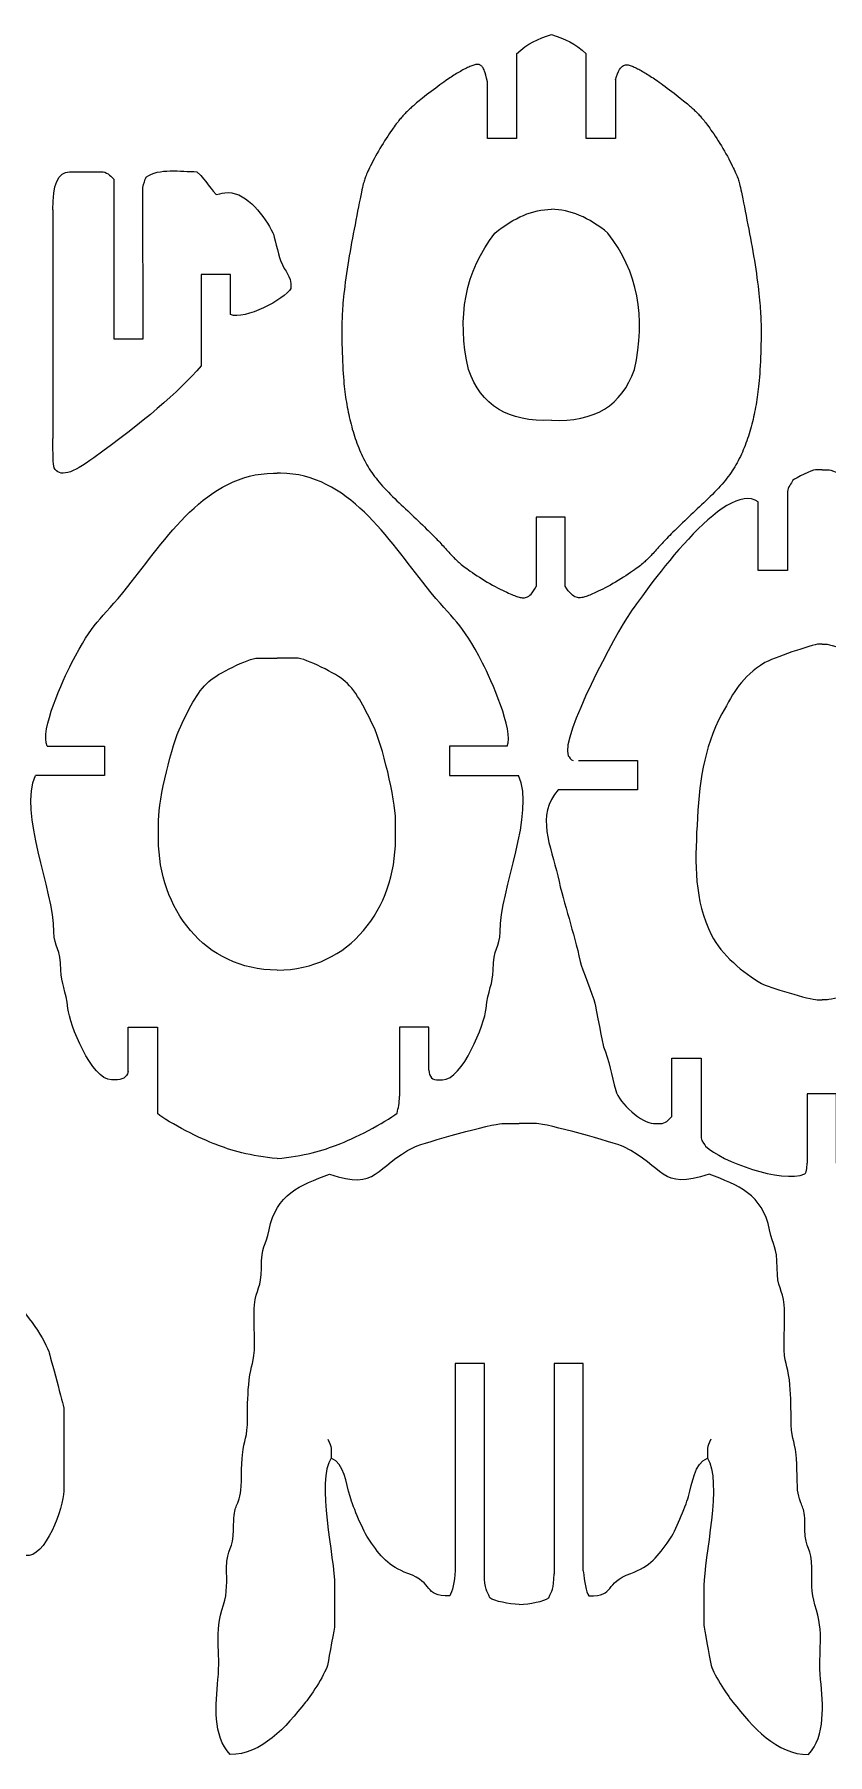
# Model space of a CAD drawing. Header units: inches. Extents: x -9.9 to 9.9, y -6.5 to 6.6.
# Drawn here: x -1.45 to 1.6, y -0.02 to 6.6 of the extents above; entities that cross this region are included whole.
import ezdxf

# ---------------------------------------------------------------- set-up
doc = ezdxf.new("R2010")
doc.units = ezdxf.units.IN
doc.header["$MEASUREMENT"] = 0
doc.layers.add('Layer 1', color=7, linetype='Continuous')

msp = doc.modelspace()

# ---------------------------------------------------------------- linework, layer by layer
at = {"layer": 'Layer 1', "color": 1, "lineweight": 9}
for points in [[(0.2946, 6.4132), (0.2915, 6.4274), (0.2887, 6.4387), (0.2863, 6.4476), (0.284, 6.4544), (0.2819, 6.4596), (0.28, 6.4635), (0.2782, 6.4665), (0.2765, 6.4689), (0.2747, 6.4711), (0.273, 6.4731), (0.2712, 6.4748), (0.2693, 6.4764), (0.2674, 6.4777), (0.2653, 6.4787), (0.2631, 6.4795), (0.2607, 6.48), (0.2581, 6.4803), (0.2553, 6.4802), (0.2523, 6.4799), (0.2491, 6.4793), (0.2458, 6.4786), (0.2423, 6.4776), (0.2386, 6.4764), (0.2349, 6.475), (0.231, 6.4735), (0.2269, 6.4718), (0.2228, 6.47), (0.2185, 6.468), (0.2141, 6.4659), (0.2097, 6.4637), (0.2051, 6.4613), (0.2005, 6.4588), (0.1957, 6.4562), (0.1909, 6.4535), (0.186, 6.4506), (0.1811, 6.4477), (0.1761, 6.4447), (0.171, 6.4416), (0.1659, 6.4384), (0.1607, 6.4351), (0.1555, 6.4317), (0.1502, 6.4282), (0.1447, 6.4245), (0.139, 6.4206), (0.1329, 6.4164), (0.1265, 6.4118), (0.1195, 6.4068), (0.1121, 6.4014), (0.1041, 6.3954), (0.0957, 6.3891), (0.087, 6.3826), (0.0782, 6.3759), (0.0695, 6.3692), (0.061, 6.3627), (0.053, 6.3565), (0.0455, 6.3506), (0.0388, 6.3453), (0.0327, 6.3404), (0.0273, 6.336), (0.0224, 6.3319), (0.0179, 6.3282), (0.0138, 6.3247), (0.01, 6.3214), (0.0064, 6.3183), (0.0029, 6.3152), (-0.0004, 6.3123), (-0.0036, 6.3093), (-0.0067, 6.3064), (-0.0098, 6.3035), (-0.0128, 6.3006), (-0.0157, 6.2977), (-0.0187, 6.2947), (-0.0217, 6.2916), (-0.0246, 6.2885), (-0.0276, 6.2853), (-0.0306, 6.282), (-0.0337, 6.2785), (-0.0367, 6.275), (-0.0398, 6.2715), (-0.0429, 6.2678), (-0.046, 6.2639), (-0.0492, 6.26), (-0.0526, 6.2557), (-0.0561, 6.2511), (-0.0598, 6.2462), (-0.0638, 6.2407), (-0.0681, 6.2347), (-0.0727, 6.228), (-0.0777, 6.2207), (-0.0831, 6.2127), (-0.0888, 6.2042), (-0.0946, 6.1953), (-0.1006, 6.1859), (-0.1066, 6.1763), (-0.1127, 6.1665), (-0.1186, 6.1565), (-0.1245, 6.1465), (-0.1302, 6.1366), (-0.1356, 6.1268), (-0.1408, 6.1172), (-0.1457, 6.1079), (-0.1503, 6.0991), (-0.1546, 6.0908), (-0.1584, 6.0831), (-0.1618, 6.076), (-0.1648, 6.0696), (-0.1675, 6.0637), (-0.1698, 6.0583), (-0.1719, 6.0533), (-0.1737, 6.0485), (-0.1754, 6.0441), (-0.1769, 6.0397), (-0.1783, 6.0355), (-0.1797, 6.0311), (-0.1811, 6.0263), (-0.1826, 6.0209), (-0.1841, 6.0146), (-0.1858, 6.0073), (-0.1877, 5.9986), (-0.1899, 5.9884), (-0.1924, 5.9766), (-0.1951, 5.9631), (-0.198, 5.9484), (-0.2012, 5.9327), (-0.2044, 5.9161), (-0.2078, 5.899), (-0.2111, 5.8815), (-0.2145, 5.864), (-0.2179, 5.8466), (-0.2212, 5.8293), (-0.2245, 5.8121), (-0.2276, 5.795), (-0.2307, 5.778), (-0.2338, 5.761), (-0.2367, 5.7439), (-0.2395, 5.7268), (-0.2422, 5.7097), (-0.2448, 5.6927), (-0.2473, 5.6758), (-0.2496, 5.6593), (-0.2518, 5.6432), (-0.2537, 5.6278), (-0.2555, 5.613), (-0.2571, 5.5992), (-0.2585, 5.5862), (-0.2597, 5.5741), (-0.2608, 5.5628), (-0.2617, 5.552), (-0.2624, 5.5417), (-0.2631, 5.5316), (-0.2636, 5.5218), (-0.2641, 5.512), (-0.2645, 5.502), (-0.2649, 5.4919), (-0.2652, 5.4814), (-0.2654, 5.4705), (-0.2655, 5.4589), (-0.2655, 5.4466), (-0.2655, 5.4335), (-0.2653, 5.4194), (-0.2649, 5.4043), (-0.2645, 5.3884), (-0.264, 5.372), (-0.2633, 5.3553), (-0.2626, 5.3387), (-0.2618, 5.3223), (-0.261, 5.3066), (-0.2601, 5.2917), (-0.2591, 5.2779), (-0.2581, 5.2651), (-0.2571, 5.2532), (-0.2559, 5.242), (-0.2548, 5.2314), (-0.2535, 5.2212), (-0.2522, 5.2113), (-0.2508, 5.2016), (-0.2493, 5.1919), (-0.2478, 5.1823), (-0.2462, 5.1726), (-0.2444, 5.163), (-0.2426, 5.1534), (-0.2407, 5.1439), (-0.2388, 5.1343), (-0.2367, 5.1249), (-0.2345, 5.1154), (-0.2322, 5.106), (-0.2299, 5.0967), (-0.2274, 5.0874), (-0.2249, 5.0781), (-0.2222, 5.069), (-0.2194, 5.0599), (-0.2165, 5.0508), (-0.2136, 5.0418), (-0.2105, 5.0329), (-0.2073, 5.0241), (-0.2039, 5.0154), (-0.2005, 5.0067), (-0.1969, 4.9982), (-0.1933, 4.9897), (-0.1895, 4.9813), (-0.1856, 4.973), (-0.1815, 4.9649), (-0.1774, 4.9568), (-0.1731, 4.9488), (-0.1687, 4.941), (-0.1641, 4.9332), (-0.1595, 4.9256), (-0.1546, 4.9181), (-0.1497, 4.9108), (-0.1446, 4.9035), (-0.1392, 4.8962), (-0.1337, 4.889), (-0.1279, 4.8817), (-0.1218, 4.8744), (-0.1153, 4.8669), (-0.1085, 4.8593), (-0.1013, 4.8514), (-0.0938, 4.8435), (-0.086, 4.8354), (-0.078, 4.8272), (-0.0698, 4.819), (-0.0615, 4.8108), (-0.0531, 4.8027), (-0.0448, 4.7946), (-0.0365, 4.7867), (-0.0283, 4.7789), (-0.0202, 4.7711), (-0.012, 4.7635), (-0.0039, 4.7558), (0.0042, 4.7482), (0.0123, 4.7406), (0.0203, 4.733), (0.0284, 4.7253), (0.0365, 4.7177), (0.0444, 4.7101), (0.0521, 4.7026), (0.0596, 4.6953), (0.0669, 4.6883), (0.0737, 4.6816), (0.0802, 4.6752), (0.0862, 4.6692), (0.0917, 4.6636), (0.097, 4.6582), (0.1019, 4.6531), (0.1066, 4.6482), (0.1111, 4.6434), (0.1156, 4.6386), (0.12, 4.6338), (0.1244, 4.6289), (0.1289, 4.624), (0.1333, 4.6191), (0.1377, 4.6142), (0.142, 4.6094), (0.1462, 4.6048), (0.1502, 4.6003), (0.1542, 4.5961), (0.1579, 4.592), (0.1615, 4.5882), (0.165, 4.5846), (0.1684, 4.5812), (0.1718, 4.5778), (0.1752, 4.5745), (0.1787, 4.5713), (0.1823, 4.5681), (0.1859, 4.5648), (0.1898, 4.5615), (0.194, 4.558), (0.1985, 4.5544), (0.2034, 4.5505), (0.2088, 4.5464), (0.2149, 4.542), (0.2215, 4.5372), (0.2289, 4.532), (0.237, 4.5265), (0.2456, 4.5207), (0.2547, 4.5147), (0.2641, 4.5086), (0.2739, 4.5025), (0.2839, 4.4964), (0.2941, 4.4903), (0.3042, 4.4844), (0.3144, 4.4788), (0.3244, 4.4733), (0.3341, 4.4681), (0.3436, 4.4633), (0.3526, 4.4588), (0.361, 4.4546), (0.3688, 4.4509), (0.376, 4.4476), (0.3825, 4.4447), (0.3884, 4.4422), (0.3939, 4.44), (0.3989, 4.4381), (0.4036, 4.4364), (0.408, 4.4349), (0.4123, 4.4336), (0.4165, 4.4324), (0.4205, 4.4314), (0.4246, 4.4306), (0.4286, 4.43), (0.4326, 4.4299), (0.4367, 4.4301), (0.4408, 4.4308), (0.445, 4.432), (0.4493, 4.4338), (0.4537, 4.4363), (0.4582, 4.4397), (0.4628, 4.4439), (0.4674, 4.4493), (0.4721, 4.4559), (0.4768, 4.4637), (0.4816, 4.4731)], [(0.7873, 6.4206), (0.791, 6.4334), (0.7948, 6.4441), (0.7986, 6.453), (0.8025, 6.4601), (0.8064, 6.4657), (0.8103, 6.4701), (0.8142, 6.4734), (0.818, 6.4757), (0.8216, 6.4774), (0.8252, 6.4784), (0.8288, 6.4788), (0.8324, 6.4788), (0.8359, 6.4783), (0.8396, 6.4775), (0.8432, 6.4764), (0.847, 6.475), (0.8509, 6.4735), (0.855, 6.4718), (0.8591, 6.47), (0.8634, 6.468), (0.8677, 6.4659), (0.8722, 6.4637), (0.8768, 6.4613), (0.8814, 6.4588), (0.8862, 6.4562), (0.891, 6.4535), (0.8959, 6.4506), (0.9008, 6.4477), (0.9058, 6.4447), (0.9109, 6.4416), (0.916, 6.4384), (0.9212, 6.4351), (0.9264, 6.4317), (0.9317, 6.4282), (0.9372, 6.4245), (0.9429, 6.4206), (0.949, 6.4164), (0.9554, 6.4118), (0.9624, 6.4068), (0.9698, 6.4014), (0.9778, 6.3954), (0.9862, 6.3891), (0.9949, 6.3826), (1.0037, 6.3759), (1.0124, 6.3692), (1.0209, 6.3627), (1.0289, 6.3565), (1.0364, 6.3506), (1.0431, 6.3453), (1.0492, 6.3404), (1.0546, 6.336), (1.0595, 6.3319), (1.064, 6.3282), (1.0681, 6.3247), (1.0719, 6.3214), (1.0755, 6.3183), (1.0789, 6.3152), (1.0823, 6.3123), (1.0855, 6.3093), (1.0886, 6.3064), (1.0916, 6.3035), (1.0946, 6.3006), (1.0976, 6.2977), (1.1006, 6.2947), (1.1036, 6.2916), (1.1065, 6.2885), (1.1095, 6.2853), (1.1125, 6.282), (1.1156, 6.2785), (1.1186, 6.275), (1.1217, 6.2715), (1.1248, 6.2678), (1.1279, 6.2639), (1.1311, 6.26), (1.1345, 6.2557), (1.138, 6.2511), (1.1417, 6.2462), (1.1457, 6.2407), (1.1499, 6.2347), (1.1546, 6.228), (1.1596, 6.2207), (1.165, 6.2127), (1.1706, 6.2042), (1.1765, 6.1953), (1.1825, 6.1859), (1.1885, 6.1763), (1.1946, 6.1665), (1.2005, 6.1565), (1.2064, 6.1465), (1.2121, 6.1366), (1.2175, 6.1268), (1.2227, 6.1172), (1.2276, 6.1079), (1.2322, 6.0991), (1.2365, 6.0908), (1.2403, 6.0831), (1.2437, 6.076), (1.2467, 6.0696), (1.2494, 6.0637), (1.2517, 6.0583), (1.2538, 6.0533), (1.2556, 6.0485), (1.2573, 6.0441), (1.2588, 6.0397), (1.2602, 6.0355), (1.2616, 6.0311), (1.263, 6.0263), (1.2645, 6.0209), (1.266, 6.0146), (1.2677, 6.0073), (1.2696, 5.9986), (1.2718, 5.9884), (1.2743, 5.9766), (1.277, 5.9631), (1.2799, 5.9484), (1.283, 5.9327), (1.2863, 5.9161), (1.2896, 5.899), (1.293, 5.8815), (1.2964, 5.864), (1.2998, 5.8466), (1.3031, 5.8293), (1.3063, 5.8121), (1.3095, 5.795), (1.3126, 5.778), (1.3157, 5.761), (1.3186, 5.7439), (1.3214, 5.7268), (1.3241, 5.7097), (1.3267, 5.6927), (1.3292, 5.6758), (1.3315, 5.6593), (1.3337, 5.6432), (1.3356, 5.6278), (1.3374, 5.613), (1.339, 5.5992), (1.3404, 5.5862), (1.3416, 5.5741), (1.3427, 5.5628), (1.3436, 5.552), (1.3443, 5.5417), (1.345, 5.5316), (1.3455, 5.5218), (1.346, 5.512), (1.3464, 5.502), (1.3468, 5.4919), (1.3471, 5.4814), (1.3473, 5.4705), (1.3474, 5.4589), (1.3474, 5.4466), (1.3473, 5.4335), (1.3471, 5.4194), (1.3468, 5.4043), (1.3464, 5.3884), (1.3459, 5.372), (1.3452, 5.3553), (1.3445, 5.3387), (1.3437, 5.3223), (1.3429, 5.3066), (1.342, 5.2917), (1.341, 5.2779), (1.34, 5.2651), (1.339, 5.2532), (1.3378, 5.242), (1.3367, 5.2314), (1.3354, 5.2212), (1.3341, 5.2113), (1.3327, 5.2016), (1.3312, 5.1919), (1.3297, 5.1823), (1.3281, 5.1726), (1.3263, 5.163), (1.3245, 5.1534), (1.3226, 5.1439), (1.3207, 5.1343), (1.3186, 5.1249), (1.3164, 5.1154), (1.3141, 5.106), (1.3118, 5.0967), (1.3093, 5.0874), (1.3067, 5.0781), (1.3041, 5.069), (1.3013, 5.0599), (1.2984, 5.0508), (1.2954, 5.0418), (1.2924, 5.0329), (1.2891, 5.0241), (1.2858, 5.0154), (1.2824, 5.0067), (1.2788, 4.9982), (1.2752, 4.9897), (1.2714, 4.9813), (1.2675, 4.973), (1.2634, 4.9649), (1.2593, 4.9568), (1.255, 4.9488), (1.2506, 4.941), (1.246, 4.9332), (1.2413, 4.9256), (1.2365, 4.9181), (1.2316, 4.9108), (1.2265, 4.9035), (1.2211, 4.8962), (1.2156, 4.889), (1.2098, 4.8817), (1.2036, 4.8744), (1.1972, 4.8669), (1.1904, 4.8593), (1.1832, 4.8514), (1.1757, 4.8435), (1.1679, 4.8354), (1.1599, 4.8272), (1.1517, 4.819), (1.1434, 4.8108), (1.135, 4.8027), (1.1267, 4.7946), (1.1184, 4.7867), (1.1102, 4.7789), (1.102, 4.7711), (1.0939, 4.7635), (1.0858, 4.7558), (1.0777, 4.7482), (1.0696, 4.7406), (1.0615, 4.733), (1.0535, 4.7253), (1.0454, 4.7177), (1.0375, 4.7101), (1.0298, 4.7026), (1.0222, 4.6953), (1.015, 4.6883), (1.0082, 4.6816), (1.0017, 4.6752), (0.9957, 4.6692), (0.9902, 4.6636), (0.9849, 4.6582), (0.98, 4.6531), (0.9753, 4.6482), (0.9708, 4.6434), (0.9663, 4.6386), (0.9619, 4.6338), (0.9575, 4.6289), (0.953, 4.624), (0.9486, 4.6191), (0.9442, 4.6142), (0.9399, 4.6094), (0.9357, 4.6048), (0.9317, 4.6003), (0.9277, 4.5961), (0.924, 4.592), (0.9204, 4.5882), (0.9169, 4.5846), (0.9135, 4.5812), (0.9101, 4.5778), (0.9066, 4.5745), (0.9032, 4.5713), (0.8996, 4.5681), (0.896, 4.5648), (0.8921, 4.5615), (0.8879, 4.558), (0.8834, 4.5544), (0.8785, 4.5505), (0.8731, 4.5464), (0.867, 4.542), (0.8604, 4.5372), (0.853, 4.532), (0.8449, 4.5265), (0.8363, 4.5207), (0.8272, 4.5147), (0.8178, 4.5086), (0.808, 4.5025), (0.798, 4.4964), (0.7878, 4.4903), (0.7777, 4.4844), (0.7675, 4.4788), (0.7575, 4.4733), (0.7478, 4.4681), (0.7383, 4.4633), (0.7293, 4.4588), (0.7209, 4.4546), (0.713, 4.4509), (0.7059, 4.4476), (0.6994, 4.4447), (0.6935, 4.4422), (0.688, 4.44), (0.683, 4.4381), (0.6783, 4.4364), (0.6739, 4.4349), (0.6696, 4.4336), (0.6654, 4.4324), (0.6613, 4.4314), (0.6573, 4.4306), (0.6532, 4.4301), (0.6491, 4.4299), (0.6449, 4.4302), (0.6406, 4.4309), (0.6361, 4.4321), (0.6315, 4.434), (0.6267, 4.4366), (0.6217, 4.44), (0.6165, 4.4444), (0.6112, 4.4498), (0.6057, 4.4565), (0.6, 4.4645), (0.5942, 4.474)]]:
    msp.add_lwpolyline(points, dxfattribs=at)
for points, knots in [([(0.4072, 6.5202), (0.4498, 6.5628), (0.4892, 6.5776), (0.5409, 6.5955), (0.5409, 6.5955), (0.5927, 6.5776), (0.632, 6.5628), (0.6747, 6.5202)], [0, 0, 0, 0, 0.5, 0.5, 0.5, 0.5, 1, 1, 1, 1]), ([(0.4072, 6.5202), (0.4072, 6.5202), (0.4072, 6.1954), (0.4072, 6.1954), (0.4072, 6.1954), (0.4072, 6.1954), (0.2946, 6.1954), (0.2946, 6.1954), (0.2946, 6.1954), (0.2946, 6.1954), (0.2946, 6.4132), (0.2946, 6.4132)], [0, 0, 0, 0, 0.333333, 0.333333, 0.333333, 0.333333, 0.666667, 0.666667, 0.666667, 0.666667, 1, 1, 1, 1]), ([(0.7873, 6.4206), (0.7873, 6.4206), (0.7873, 6.1954), (0.7873, 6.1954), (0.7873, 6.1954), (0.7873, 6.1954), (0.6747, 6.1954), (0.6747, 6.1954), (0.6747, 6.1954), (0.6747, 6.1954), (0.6747, 6.5202), (0.6747, 6.5202)], [0, 0, 0, 0, 0.333333, 0.333333, 0.333333, 0.333333, 0.666667, 0.666667, 0.666667, 0.666667, 1, 1, 1, 1]), ([(-1.3121, 6.0677), (-1.3121, 6.0677), (-1.1914, 6.0677), (-1.1914, 6.0677), (-1.1914, 6.0677), (-1.1699, 6.0677), (-1.1576, 6.0538), (-1.1421, 6.0394)], [0, 0, 0, 0, 0.5, 0.5, 0.5, 0.5, 1, 1, 1, 1]), ([(-1.1421, 6.0394), (-1.1421, 6.0394), (-1.1421, 5.4253), (-1.1421, 5.4253), (-1.1421, 5.4253), (-1.1421, 5.4253), (-1.0295, 5.4253), (-1.0295, 5.4253), (-1.0295, 5.4253), (-1.0295, 5.4253), (-1.0301, 6.0072), (-1.0301, 6.0072)], [0, 0, 0, 0, 0.333333, 0.333333, 0.333333, 0.333333, 0.666667, 0.666667, 0.666667, 0.666667, 1, 1, 1, 1]), ([(-1.0301, 6.0072), (-1.027, 6.0229), (-1.0227, 6.0366), (-1.0172, 6.0476), (-1.0172, 6.0476), (-0.9694, 6.0826), (-0.8844, 6.0677), (-0.8228, 6.0677), (-0.8228, 6.0677), (-0.7784, 6.0242), (-0.7818, 6.0168), (-0.7491, 5.9806), (-0.7491, 5.9806), (-0.7248, 5.9824), (-0.7249, 5.9873), (-0.7022, 5.9873), (-0.7022, 5.9873), (-0.6296, 5.9873), (-0.5608, 5.8931), (-0.5306, 5.8331), (-0.5306, 5.8331), (-0.5263, 5.8246), (-0.5104, 5.7514), (-0.5009, 5.7259), (-0.5009, 5.7259), (-0.4821, 5.675), (-0.4609, 5.6769), (-0.4609, 5.6187), (-0.4609, 5.6187), (-0.4864, 5.577), (-0.6378, 5.4964), (-0.6939, 5.5182)], [0, 0, 0, 0, 0.125, 0.125, 0.125, 0.125, 0.25, 0.25, 0.25, 0.25, 0.375, 0.375, 0.375, 0.375, 0.5, 0.5, 0.5, 0.5, 0.625, 0.625, 0.625, 0.625, 0.75, 0.75, 0.75, 0.75, 0.875, 0.875, 0.875, 0.875, 1, 1, 1, 1]), ([(0.5409, 5.1123), (0.3758, 5.1045), (0.2695, 5.1694), (0.2221, 5.3072), (0.2221, 5.3072), (0.1753, 5.5093), (0.2091, 5.6841), (0.3237, 5.8316), (0.3237, 5.8316), (0.3972, 5.892), (0.4696, 5.9226), (0.5409, 5.9232)], [0, 0, 0, 0, 0.333333, 0.333333, 0.333333, 0.333333, 0.666667, 0.666667, 0.666667, 0.666667, 1, 1, 1, 1]), ([(0.5409, 5.1123), (0.7061, 5.1045), (0.8124, 5.1694), (0.8598, 5.3072), (0.8598, 5.3072), (0.9066, 5.5093), (0.8728, 5.6841), (0.7582, 5.8316), (0.7582, 5.8316), (0.6847, 5.892), (0.6123, 5.9226), (0.5409, 5.9232)], [0, 0, 0, 0, 0.333333, 0.333333, 0.333333, 0.333333, 0.666667, 0.666667, 0.666667, 0.666667, 1, 1, 1, 1]), ([(-0.6939, 5.5182), (-0.6939, 5.5182), (-0.6939, 5.6729), (-0.6939, 5.6729), (-0.6939, 5.6729), (-0.6939, 5.6729), (-0.8065, 5.6729), (-0.8065, 5.6729), (-0.8065, 5.6729), (-0.8065, 5.6729), (-0.8065, 5.3208), (-0.8065, 5.3208)], [0, 0, 0, 0, 0.333333, 0.333333, 0.333333, 0.333333, 0.666667, 0.666667, 0.666667, 0.666667, 1, 1, 1, 1]), ([(-0.8065, 5.3208), (-0.8938, 5.2201), (-1.0314, 5.1025), (-1.2194, 4.968), (-1.2194, 4.968), (-1.3014, 4.9056), (-1.3522, 4.8926), (-1.3717, 4.929), (-1.3717, 4.929), (-1.3754, 4.9435), (-1.3769, 4.981), (-1.3764, 5.0416)], [0, 0, 0, 0, 0.333333, 0.333333, 0.333333, 0.333333, 0.666667, 0.666667, 0.666667, 0.666667, 1, 1, 1, 1]), ([(-1.3992, 3.8596), (-1.4267, 3.9187), (-1.3371, 4.1162), (-1.3053, 4.1779), (-1.3053, 4.1779), (-1.2207, 4.3422), (-1.1976, 4.3364), (-1.0886, 4.4727), (-1.0886, 4.4727), (-0.9432, 4.6546), (-0.7861, 4.9083), (-0.528, 4.9083), (-0.528, 4.9083), (-0.528, 4.9083), (-0.5145, 4.9083), (-0.5145, 4.9083)], [0, 0, 0, 0, 0.25, 0.25, 0.25, 0.25, 0.5, 0.5, 0.5, 0.5, 0.75, 0.75, 0.75, 0.75, 1, 1, 1, 1]), ([(0.3701, 3.8596), (0.3976, 3.9187), (0.308, 4.1162), (0.2763, 4.1779), (0.2763, 4.1779), (0.1916, 4.3422), (0.1685, 4.3364), (0.0595, 4.4727), (0.0595, 4.4727), (-0.0859, 4.6546), (-0.243, 4.9083), (-0.5011, 4.9083), (-0.5011, 4.9083), (-0.5011, 4.9083), (-0.5145, 4.9083), (-0.5145, 4.9083)], [0, 0, 0, 0, 0.25, 0.25, 0.25, 0.25, 0.5, 0.5, 0.5, 0.5, 0.75, 0.75, 0.75, 0.75, 1, 1, 1, 1]), ([(1.5827, 4.9217), (1.5827, 4.9217), (1.5563, 4.9217), (1.5563, 4.9217), (1.5563, 4.9217), (1.5438, 4.9217), (1.4816, 4.8903), (1.4692, 4.8815), (1.4692, 4.8815), (1.4644, 4.869), (1.4502, 4.8555), (1.4489, 4.8381)], [0, 0, 0, 0, 0.333333, 0.333333, 0.333333, 0.333333, 0.666667, 0.666667, 0.666667, 0.666667, 1, 1, 1, 1]), ([(1.5827, 4.9217), (1.5827, 4.9217), (1.609, 4.9217), (1.609, 4.9217), (1.609, 4.9217), (1.6215, 4.9217), (1.6838, 4.8903), (1.6962, 4.8815), (1.6962, 4.8815), (1.701, 4.869), (1.7151, 4.8555), (1.7165, 4.8381)], [0, 0, 0, 0, 0.333333, 0.333333, 0.333333, 0.333333, 0.666667, 0.666667, 0.666667, 0.666667, 1, 1, 1, 1]), ([(1.3363, 4.7981), (1.2104, 4.8905), (0.9111, 4.468), (0.8438, 4.3722), (0.8438, 4.3722), (0.7895, 4.2949), (0.5762, 3.8961), (0.6047, 3.8227), (0.6047, 3.8227), (0.6125, 3.8171), (0.6133, 3.8067), (0.6239, 3.804)], [0, 0, 0, 0, 0.333333, 0.333333, 0.333333, 0.333333, 0.666667, 0.666667, 0.666667, 0.666667, 1, 1, 1, 1]), ([(1.4489, 4.8381), (1.4489, 4.8381), (1.4489, 4.5346), (1.4489, 4.5346), (1.4489, 4.5346), (1.4489, 4.5346), (1.3363, 4.5346), (1.3363, 4.5346), (1.3363, 4.5346), (1.3363, 4.5346), (1.3363, 4.7981), (1.3363, 4.7981)], [0, 0, 0, 0, 0.333333, 0.333333, 0.333333, 0.333333, 0.666667, 0.666667, 0.666667, 0.666667, 1, 1, 1, 1]), ([(0.5942, 4.474), (0.5942, 4.474), (0.5942, 4.7393), (0.5942, 4.7393), (0.5942, 4.7393), (0.5942, 4.7393), (0.4816, 4.7393), (0.4816, 4.7393), (0.4816, 4.7393), (0.4816, 4.7393), (0.4816, 4.4731), (0.4816, 4.4731)], [0, 0, 0, 0, 0.333333, 0.333333, 0.333333, 0.333333, 0.666667, 0.666667, 0.666667, 0.666667, 1, 1, 1, 1]), ([(1.5827, 4.2516), (1.5827, 4.2516), (1.5697, 4.2516), (1.5697, 4.2516), (1.5697, 4.2516), (1.547, 4.2516), (1.3852, 4.1947), (1.362, 4.1804), (1.362, 4.1804), (1.2692, 4.123), (1.245, 4.0709), (1.1969, 3.9835), (1.1969, 3.9835), (1.1244, 3.8517), (1.1089, 3.7121), (1.1009, 3.5546), (1.1009, 3.5546), (1.0933, 3.4057), (1.089, 3.27), (1.1569, 3.1324), (1.1569, 3.1324), (1.1928, 3.0597), (1.2803, 2.9865), (1.3486, 2.9468), (1.3486, 2.9468), (1.3712, 2.9337), (1.5387, 2.8845), (1.563, 2.8845), (1.563, 2.8845), (1.563, 2.8845), (1.5827, 2.8845), (1.5827, 2.8845)], [0, 0, 0, 0, 0.125, 0.125, 0.125, 0.125, 0.25, 0.25, 0.25, 0.25, 0.375, 0.375, 0.375, 0.375, 0.5, 0.5, 0.5, 0.5, 0.625, 0.625, 0.625, 0.625, 0.75, 0.75, 0.75, 0.75, 0.875, 0.875, 0.875, 0.875, 1, 1, 1, 1]), ([(1.5827, 4.2516), (1.5827, 4.2516), (1.5956, 4.2516), (1.5956, 4.2516), (1.5956, 4.2516), (1.6183, 4.2516), (1.7801, 4.1947), (1.8034, 4.1804), (1.8034, 4.1804), (1.8962, 4.123), (1.9204, 4.0709), (1.9685, 3.9835), (1.9685, 3.9835), (2.041, 3.8517), (2.0565, 3.7121), (2.0645, 3.5546), (2.0645, 3.5546), (2.0721, 3.4057), (2.0763, 3.27), (2.0085, 3.1324), (2.0085, 3.1324), (1.9726, 3.0597), (1.8851, 2.9865), (1.8168, 2.9468), (1.8168, 2.9468), (1.7942, 2.9337), (1.6267, 2.8845), (1.6023, 2.8845), (1.6023, 2.8845), (1.6023, 2.8845), (1.5827, 2.8845), (1.5827, 2.8845)], [0, 0, 0, 0, 0.125, 0.125, 0.125, 0.125, 0.25, 0.25, 0.25, 0.25, 0.375, 0.375, 0.375, 0.375, 0.5, 0.5, 0.5, 0.5, 0.625, 0.625, 0.625, 0.625, 0.75, 0.75, 0.75, 0.75, 0.875, 0.875, 0.875, 0.875, 1, 1, 1, 1]), ([(-0.5145, 2.9985), (-0.7946, 2.9985), (-0.9703, 3.2374), (-0.9703, 3.501), (-0.9703, 3.501), (-0.9703, 3.501), (-0.9703, 3.5747), (-0.9703, 3.5747), (-0.9703, 3.5747), (-0.9703, 3.6559), (-0.9186, 3.8675), (-0.885, 3.9366), (-0.885, 3.9366), (-0.8563, 3.9958), (-0.8245, 4.0656), (-0.7762, 4.1085), (-0.7762, 4.1085), (-0.7449, 4.1363), (-0.6265, 4.198), (-0.5883, 4.198), (-0.5883, 4.198), (-0.5883, 4.198), (-0.5145, 4.198), (-0.5145, 4.198)], [0, 0, 0, 0, 0.166667, 0.166667, 0.166667, 0.166667, 0.333333, 0.333333, 0.333333, 0.333333, 0.5, 0.5, 0.5, 0.5, 0.666667, 0.666667, 0.666667, 0.666667, 0.833333, 0.833333, 0.833333, 0.833333, 1, 1, 1, 1]), ([(-0.5145, 2.9985), (-0.2345, 2.9985), (-0.0588, 3.2374), (-0.0588, 3.501), (-0.0588, 3.501), (-0.0588, 3.501), (-0.0588, 3.5747), (-0.0588, 3.5747), (-0.0588, 3.5747), (-0.0588, 3.6559), (-0.1105, 3.8675), (-0.1441, 3.9366), (-0.1441, 3.9366), (-0.1728, 3.9958), (-0.2046, 4.0656), (-0.2529, 4.1085), (-0.2529, 4.1085), (-0.2842, 4.1363), (-0.4026, 4.198), (-0.4408, 4.198), (-0.4408, 4.198), (-0.4408, 4.198), (-0.5145, 4.198), (-0.5145, 4.198)], [0, 0, 0, 0, 0.166667, 0.166667, 0.166667, 0.166667, 0.333333, 0.333333, 0.333333, 0.333333, 0.5, 0.5, 0.5, 0.5, 0.666667, 0.666667, 0.666667, 0.666667, 0.833333, 0.833333, 0.833333, 0.833333, 1, 1, 1, 1]), ([(-1.3992, 3.8596), (-1.3992, 3.8596), (-1.1775, 3.8596), (-1.1775, 3.8596), (-1.1775, 3.8596), (-1.1775, 3.8596), (-1.1775, 3.747), (-1.1775, 3.747), (-1.1775, 3.747), (-1.1775, 3.747), (-1.4432, 3.747), (-1.4432, 3.747)], [0, 0, 0, 0, 0.333333, 0.333333, 0.333333, 0.333333, 0.666667, 0.666667, 0.666667, 0.666667, 1, 1, 1, 1]), ([(0.3701, 3.8596), (0.3701, 3.8596), (0.1484, 3.8596), (0.1484, 3.8596), (0.1484, 3.8596), (0.1484, 3.8596), (0.1484, 3.747), (0.1484, 3.747), (0.1484, 3.747), (0.1484, 3.747), (0.4141, 3.747), (0.4141, 3.747)], [0, 0, 0, 0, 0.333333, 0.333333, 0.333333, 0.333333, 0.666667, 0.666667, 0.666667, 0.666667, 1, 1, 1, 1]), ([(0.6446, 3.804), (0.6446, 3.804), (0.8718, 3.804), (0.8718, 3.804), (0.8718, 3.804), (0.8718, 3.804), (0.8718, 3.6914), (0.8718, 3.6914), (0.8718, 3.6914), (0.8718, 3.6914), (0.5674, 3.6914), (0.5674, 3.6914)], [0, 0, 0, 0, 0.333333, 0.333333, 0.333333, 0.333333, 0.666667, 0.666667, 0.666667, 0.666667, 1, 1, 1, 1]), ([(-1.0874, 2.6086), (-1.091, 2.5847), (-1.1116, 2.5762), (-1.1378, 2.5762), (-1.1378, 2.5762), (-1.1378, 2.5762), (-1.1512, 2.5762), (-1.1512, 2.5762), (-1.1512, 2.5762), (-1.2276, 2.5762), (-1.3135, 2.7927), (-1.319, 2.851), (-1.319, 2.851), (-1.3255, 2.9189), (-1.3456, 2.9477), (-1.3456, 2.9984), (-1.3456, 2.9984), (-1.3456, 3.0812), (-1.3724, 3.0855), (-1.3724, 3.1458), (-1.3724, 3.1458), (-1.3724, 3.3089), (-1.5106, 3.602), (-1.4432, 3.747)], [0, 0, 0, 0, 0.166667, 0.166667, 0.166667, 0.166667, 0.333333, 0.333333, 0.333333, 0.333333, 0.5, 0.5, 0.5, 0.5, 0.666667, 0.666667, 0.666667, 0.666667, 0.833333, 0.833333, 0.833333, 0.833333, 1, 1, 1, 1]), ([(0.0691, 2.6143), (0.0718, 2.5868), (0.0802, 2.5762), (0.1087, 2.5762), (0.1087, 2.5762), (0.1087, 2.5762), (0.1221, 2.5762), (0.1221, 2.5762), (0.1221, 2.5762), (0.1985, 2.5762), (0.2844, 2.7927), (0.2899, 2.851), (0.2899, 2.851), (0.2964, 2.9189), (0.3165, 2.9477), (0.3165, 2.9984), (0.3165, 2.9984), (0.3165, 3.0812), (0.3433, 3.0855), (0.3433, 3.1458), (0.3433, 3.1458), (0.3433, 3.3089), (0.4815, 3.602), (0.4141, 3.747)], [0, 0, 0, 0, 0.166667, 0.166667, 0.166667, 0.166667, 0.333333, 0.333333, 0.333333, 0.333333, 0.5, 0.5, 0.5, 0.5, 0.666667, 0.666667, 0.666667, 0.666667, 0.833333, 0.833333, 0.833333, 0.833333, 1, 1, 1, 1]), ([(0.5674, 3.6914), (0.478, 3.5945), (0.5405, 3.4727), (0.5652, 3.3603), (0.5652, 3.3603), (0.5904, 3.246), (0.6267, 3.147), (0.6517, 3.0319), (0.6517, 3.0319), (0.6581, 3.0026), (0.7003, 2.9032), (0.7077, 2.8711), (0.7077, 2.8711), (0.7115, 2.8548), (0.7406, 2.7049), (0.7412, 2.7035), (0.7412, 2.7035), (0.7629, 2.6536), (0.7732, 2.5923), (0.7881, 2.536), (0.7881, 2.536), (0.8013, 2.4863), (0.8912, 2.4087), (0.9331, 2.4087), (0.9331, 2.4087), (0.9331, 2.4087), (0.9599, 2.4087), (0.9599, 2.4087), (0.9599, 2.4087), (0.9814, 2.4087), (0.9889, 2.421), (1.0044, 2.4354)], [0, 0, 0, 0, 0.125, 0.125, 0.125, 0.125, 0.25, 0.25, 0.25, 0.25, 0.375, 0.375, 0.375, 0.375, 0.5, 0.5, 0.5, 0.5, 0.625, 0.625, 0.625, 0.625, 0.75, 0.75, 0.75, 0.75, 0.875, 0.875, 0.875, 0.875, 1, 1, 1, 1]), ([(-1.0874, 2.6086), (-1.0874, 2.6086), (-1.0874, 2.7788), (-1.0874, 2.7788), (-1.0874, 2.7788), (-1.0874, 2.7788), (-0.9748, 2.7788), (-0.9748, 2.7788), (-0.9748, 2.7788), (-0.9748, 2.7788), (-0.9748, 2.4472), (-0.9748, 2.4472)], [0, 0, 0, 0, 0.333333, 0.333333, 0.333333, 0.333333, 0.666667, 0.666667, 0.666667, 0.666667, 1, 1, 1, 1]), ([(0.0691, 2.6143), (0.0691, 2.6143), (0.0691, 2.7788), (0.0691, 2.7788), (0.0691, 2.7788), (0.0691, 2.7788), (-0.0435, 2.7788), (-0.0435, 2.7788), (-0.0435, 2.7788), (-0.0435, 2.7788), (-0.0435, 2.5142), (-0.0435, 2.5142)], [0, 0, 0, 0, 0.333333, 0.333333, 0.333333, 0.333333, 0.666667, 0.666667, 0.666667, 0.666667, 1, 1, 1, 1]), ([(1.0044, 2.4354), (1.0044, 2.4354), (1.0044, 2.6601), (1.0044, 2.6601), (1.0044, 2.6601), (1.0044, 2.6601), (1.117, 2.6601), (1.117, 2.6601), (1.117, 2.6601), (1.117, 2.6601), (1.117, 2.3536), (1.117, 2.3536)], [0, 0, 0, 0, 0.333333, 0.333333, 0.333333, 0.333333, 0.666667, 0.666667, 0.666667, 0.666667, 1, 1, 1, 1]), ([(-0.5145, 2.2746), (-0.4161, 2.2816), (-0.3316, 2.3071), (-0.28, 2.328), (-0.28, 2.328), (-0.2263, 2.3472), (-0.0975, 2.4121), (-0.0521, 2.4489), (-0.0521, 2.4489), (-0.0484, 2.4683), (-0.0438, 2.4865), (-0.0435, 2.5142)], [0, 0, 0, 0, 0.333333, 0.333333, 0.333333, 0.333333, 0.666667, 0.666667, 0.666667, 0.666667, 1, 1, 1, 1]), ([(1.6373, 2.2557), (1.6373, 2.2557), (1.6373, 2.5225), (1.6373, 2.5225), (1.6373, 2.5225), (1.6373, 2.5225), (1.5247, 2.5225), (1.5247, 2.5225), (1.5247, 2.5225), (1.5247, 2.5225), (1.5247, 2.2557), (1.5247, 2.2557)], [0, 0, 0, 0, 0.333333, 0.333333, 0.333333, 0.333333, 0.666667, 0.666667, 0.666667, 0.666667, 1, 1, 1, 1]), ([(-0.5145, 2.2746), (-0.613, 2.2816), (-0.6975, 2.3071), (-0.7491, 2.328), (-0.7491, 2.328), (-0.8028, 2.3472), (-0.9294, 2.4103), (-0.9748, 2.4472)], [0, 0, 0, 0, 0.5, 0.5, 0.5, 0.5, 1, 1, 1, 1]), ([(0.171, 0.689), (0.1674, 0.6485), (0.1601, 0.6071), (0.1495, 0.5926), (0.1495, 0.5926), (0.0452, 0.5926), (0.0926, 0.6417), (-0.0114, 0.6794), (-0.0114, 0.6794), (-0.0861, 0.7065), (-0.1167, 0.7447), (-0.1594, 0.807), (-0.1594, 0.807), (-0.1836, 0.8424), (-0.221, 0.9328), (-0.2335, 0.9746), (-0.2335, 0.9746), (-0.2491, 1.0267), (-0.2546, 1.1013), (-0.3063, 1.122), (-0.3063, 1.122), (-0.3653, 1.0392), (-0.2929, 0.7339), (-0.2929, 0.6328), (-0.2929, 0.6328), (-0.2929, 0.6328), (-0.2929, 0.4787), (-0.2929, 0.4787), (-0.2929, 0.4787), (-0.2929, 0.475), (-0.3152, 0.3548), (-0.3191, 0.3312), (-0.3191, 0.3312), (-0.3244, 0.2998), (-0.381, 0.213), (-0.4045, 0.1838), (-0.4045, 0.1838), (-0.4808, 0.0886), (-0.5731, -0.0173), (-0.695, -0.0173), (-0.695, -0.0173), (-0.7619, 0.0552), (-0.7512, 0.1767), (-0.7417, 0.2709), (-0.7417, 0.2709), (-0.7303, 0.3831), (-0.7585, 0.445), (-0.72, 0.5591), (-0.72, 0.5591), (-0.7049, 0.6038), (-0.7085, 0.6541), (-0.7084, 0.6998), (-0.7084, 0.6998), (-0.7081, 0.7809), (-0.6814, 0.7692), (-0.6816, 0.8472), (-0.6816, 0.8472), (-0.6818, 0.9494), (-0.6701, 0.9183), (-0.6549, 0.988), (-0.6549, 0.988), (-0.6503, 1.0089), (-0.6521, 1.1002), (-0.6479, 1.1354), (-0.6479, 1.1354), (-0.6409, 1.1949), (-0.628, 1.1996), (-0.628, 1.2761), (-0.628, 1.2761), (-0.628, 1.3317), (-0.6274, 1.3709), (-0.6214, 1.4236), (-0.6214, 1.4236), (-0.6148, 1.4817), (-0.6012, 1.4857), (-0.6012, 1.5643), (-0.6012, 1.5643), (-0.6012, 1.6064), (-0.6052, 1.6726), (-0.6014, 1.7117), (-0.6014, 1.7117), (-0.5954, 1.7725), (-0.5743, 1.7778), (-0.5743, 1.8525), (-0.5743, 1.8525), (-0.5744, 1.941), (-0.5583, 1.9331), (-0.5452, 1.9999), (-0.5452, 1.9999), (-0.5181, 2.1377), (-0.4255, 2.1707), (-0.313, 2.2143), (-0.313, 2.2143), (-0.1239, 2.1489), (-0.1415, 2.2431), (0.0154, 2.3189), (0.0154, 2.3189), (0.0505, 2.3359), (0.3167, 2.4087), (0.3505, 2.4087), (0.3505, 2.4087), (0.3505, 2.4087), (0.4173, 2.4087), (0.4173, 2.4087)], [0, 0, 0, 0, 0.038462, 0.038462, 0.038462, 0.038462, 0.076923, 0.076923, 0.076923, 0.076923, 0.115385, 0.115385, 0.115385, 0.115385, 0.153846, 0.153846, 0.153846, 0.153846, 0.192308, 0.192308, 0.192308, 0.192308, 0.230769, 0.230769, 0.230769, 0.230769, 0.269231, 0.269231, 0.269231, 0.269231, 0.307692, 0.307692, 0.307692, 0.307692, 0.346154, 0.346154, 0.346154, 0.346154, 0.384615, 0.384615, 0.384615, 0.384615, 0.423077, 0.423077, 0.423077, 0.423077, 0.461538, 0.461538, 0.461538, 0.461538, 0.5, 0.5, 0.5, 0.5, 0.538462, 0.538462, 0.538462, 0.538462, 0.576923, 0.576923, 0.576923, 0.576923, 0.615385, 0.615385, 0.615385, 0.615385, 0.653846, 0.653846, 0.653846, 0.653846, 0.692308, 0.692308, 0.692308, 0.692308, 0.730769, 0.730769, 0.730769, 0.730769, 0.769231, 0.769231, 0.769231, 0.769231, 0.807692, 0.807692, 0.807692, 0.807692, 0.846154, 0.846154, 0.846154, 0.846154, 0.884615, 0.884615, 0.884615, 0.884615, 0.923077, 0.923077, 0.923077, 0.923077, 0.961538, 0.961538, 0.961538, 0.961538, 1, 1, 1, 1]), ([(0.6636, 0.689), (0.6671, 0.6485), (0.6744, 0.6071), (0.6851, 0.5926), (0.6851, 0.5926), (0.7894, 0.5926), (0.742, 0.6417), (0.8459, 0.6794), (0.8459, 0.6794), (0.9206, 0.7065), (0.9513, 0.7447), (0.9939, 0.807), (0.9939, 0.807), (1.0181, 0.8424), (1.0555, 0.9328), (1.068, 0.9746), (1.068, 0.9746), (1.0836, 1.0267), (1.0891, 1.1013), (1.1408, 1.122), (1.1408, 1.122), (1.1998, 1.0392), (1.1274, 0.7339), (1.1274, 0.6328), (1.1274, 0.6328), (1.1274, 0.6328), (1.1274, 0.4787), (1.1274, 0.4787), (1.1274, 0.4787), (1.1274, 0.475), (1.1498, 0.3548), (1.1537, 0.3312), (1.1537, 0.3312), (1.1589, 0.2998), (1.2156, 0.213), (1.239, 0.1838), (1.239, 0.1838), (1.3153, 0.0886), (1.4076, -0.0173), (1.5295, -0.0173), (1.5295, -0.0173), (1.5965, 0.0552), (1.5857, 0.1767), (1.5762, 0.2709), (1.5762, 0.2709), (1.5649, 0.3831), (1.5931, 0.445), (1.5545, 0.5591), (1.5545, 0.5591), (1.5394, 0.6038), (1.5431, 0.6541), (1.5429, 0.6998), (1.5429, 0.6998), (1.5427, 0.7809), (1.516, 0.7692), (1.5161, 0.8472), (1.5161, 0.8472), (1.5163, 0.9494), (1.5046, 0.9183), (1.4894, 0.988), (1.4894, 0.988), (1.4849, 1.0089), (1.4866, 1.1002), (1.4825, 1.1354), (1.4825, 1.1354), (1.4754, 1.1949), (1.4625, 1.1996), (1.4625, 1.2761), (1.4625, 1.2761), (1.4625, 1.3317), (1.462, 1.3709), (1.456, 1.4236), (1.456, 1.4236), (1.4493, 1.4817), (1.4357, 1.4857), (1.4357, 1.5643), (1.4357, 1.5643), (1.4357, 1.6064), (1.4398, 1.6726), (1.4359, 1.7117), (1.4359, 1.7117), (1.4299, 1.7725), (1.4089, 1.7778), (1.4089, 1.8525), (1.4089, 1.8525), (1.4089, 1.941), (1.3929, 1.9331), (1.3798, 1.9999), (1.3798, 1.9999), (1.3527, 2.1377), (1.26, 2.1707), (1.1475, 2.2143), (1.1475, 2.2143), (0.9584, 2.1489), (0.9761, 2.2431), (0.8191, 2.3189), (0.8191, 2.3189), (0.7841, 2.3359), (0.5179, 2.4087), (0.484, 2.4087), (0.484, 2.4087), (0.484, 2.4087), (0.4173, 2.4087), (0.4173, 2.4087)], [0, 0, 0, 0, 0.038462, 0.038462, 0.038462, 0.038462, 0.076923, 0.076923, 0.076923, 0.076923, 0.115385, 0.115385, 0.115385, 0.115385, 0.153846, 0.153846, 0.153846, 0.153846, 0.192308, 0.192308, 0.192308, 0.192308, 0.230769, 0.230769, 0.230769, 0.230769, 0.269231, 0.269231, 0.269231, 0.269231, 0.307692, 0.307692, 0.307692, 0.307692, 0.346154, 0.346154, 0.346154, 0.346154, 0.384615, 0.384615, 0.384615, 0.384615, 0.423077, 0.423077, 0.423077, 0.423077, 0.461538, 0.461538, 0.461538, 0.461538, 0.5, 0.5, 0.5, 0.5, 0.538462, 0.538462, 0.538462, 0.538462, 0.576923, 0.576923, 0.576923, 0.576923, 0.615385, 0.615385, 0.615385, 0.615385, 0.653846, 0.653846, 0.653846, 0.653846, 0.692308, 0.692308, 0.692308, 0.692308, 0.730769, 0.730769, 0.730769, 0.730769, 0.769231, 0.769231, 0.769231, 0.769231, 0.807692, 0.807692, 0.807692, 0.807692, 0.846154, 0.846154, 0.846154, 0.846154, 0.884615, 0.884615, 0.884615, 0.884615, 0.923077, 0.923077, 0.923077, 0.923077, 0.961538, 0.961538, 0.961538, 0.961538, 1, 1, 1, 1]), ([(1.117, 2.3536), (1.1182, 2.3384), (1.1324, 2.3265), (1.1341, 2.322), (1.1341, 2.322), (1.1959, 2.2616), (1.4245, 2.1792), (1.5161, 2.2148), (1.5161, 2.2148), (1.5172, 2.2175), (1.5249, 2.2213), (1.5247, 2.2557)], [0, 0, 0, 0, 0.333333, 0.333333, 0.333333, 0.333333, 0.666667, 0.666667, 0.666667, 0.666667, 1, 1, 1, 1]), ([(-1.9651, 2.0144), (-1.8687, 2.0144), (-1.619, 1.8225), (-1.5429, 1.7464), (-1.5429, 1.7464), (-1.4911, 1.6946), (-1.4146, 1.5951), (-1.3926, 1.5319), (-1.3926, 1.5319), (-1.3877, 1.5177), (-1.3351, 1.3191), (-1.3351, 1.3175), (-1.3351, 1.3175), (-1.3351, 1.3175), (-1.3351, 0.9958), (-1.3351, 0.9958), (-1.3351, 0.9958), (-1.3351, 0.9348), (-1.4056, 0.7342), (-1.4826, 0.7478)], [0, 0, 0, 0, 0.2, 0.2, 0.2, 0.2, 0.4, 0.4, 0.4, 0.4, 0.6, 0.6, 0.6, 0.6, 0.8, 0.8, 0.8, 0.8, 1, 1, 1, 1]), ([(0.2835, 0.6781), (0.2835, 0.6781), (0.2835, 1.4858), (0.2835, 1.4858), (0.2835, 1.4858), (0.2835, 1.4858), (0.171, 1.4858), (0.171, 1.4858), (0.171, 1.4858), (0.171, 1.4858), (0.171, 0.689), (0.171, 0.689)], [0, 0, 0, 0, 0.333333, 0.333333, 0.333333, 0.333333, 0.666667, 0.666667, 0.666667, 0.666667, 1, 1, 1, 1]), ([(0.6636, 0.689), (0.6636, 0.689), (0.6636, 1.4858), (0.6636, 1.4858), (0.6636, 1.4858), (0.6636, 1.4858), (0.551, 1.4858), (0.551, 1.4858), (0.551, 1.4858), (0.551, 1.4858), (0.551, 0.6781), (0.551, 0.6781)], [0, 0, 0, 0, 0.333333, 0.333333, 0.333333, 0.333333, 0.666667, 0.666667, 0.666667, 0.666667, 1, 1, 1, 1]), ([(0.4173, 0.5595), (0.3769, 0.5619), (0.322, 0.5714), (0.3036, 0.5859), (0.3036, 0.5859), (0.2928, 0.6137), (0.2835, 0.6161), (0.2835, 0.6781)], [0, 0, 0, 0, 0.5, 0.5, 0.5, 0.5, 1, 1, 1, 1]), ([(0.4173, 0.5595), (0.4577, 0.5619), (0.5126, 0.5714), (0.531, 0.5859), (0.531, 0.5859), (0.5417, 0.6137), (0.551, 0.6161), (0.551, 0.6781)], [0, 0, 0, 0, 0.5, 0.5, 0.5, 0.5, 1, 1, 1, 1])]:
    msp.add_open_spline(points, degree=3, knots=knots, dxfattribs=at)
for points in [[(-1.3764, 5.9208), (-1.3786, 6.018), (-1.3571, 6.067), (-1.3121, 6.0677)], [(-1.3764, 5.9208), (-1.3764, 5.9208), (-1.3764, 5.0416), (-1.3764, 5.0416)], [(-0.3197, 1.1957), (-0.3031, 1.1601), (-0.3063, 1.1628), (-0.3063, 1.122)], [(1.1542, 1.1957), (1.1377, 1.1601), (1.1408, 1.1628), (1.1408, 1.122)]]:
    msp.add_open_spline(points, degree=3, dxfattribs=at)

doc.saveas('drawing.dxf')
